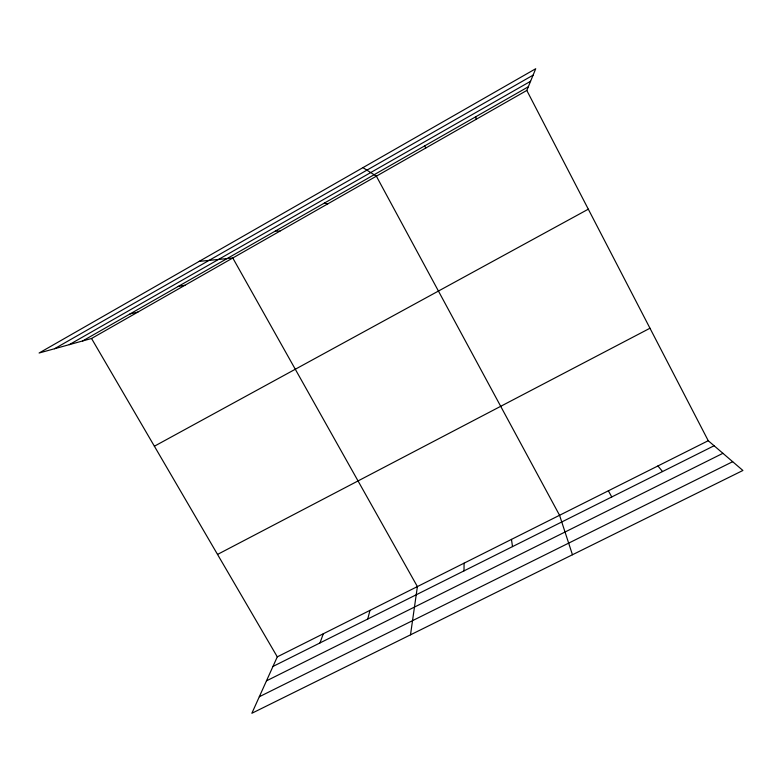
<?xml version="1.0" encoding="UTF-8"?>
<svg xmlns="http://www.w3.org/2000/svg" width="782" height="782" viewBox="0 0 782 782"><rect width="100%" height="100%" fill="white"/><g stroke="black" fill="none" stroke-linecap="round" stroke-linejoin="round"><path stroke-width="1.17" d="M464 570.88L464.088 563.167M475.867 119.47L476.072 116.586M410.501 634.828L417.393 586.588L232.792 257.992L199.166 261.383M367.736 619.041L369.994 610.351M319.985 642.931L323.298 633.772M526.804 90.448L535.719 68.728L39.1 353.014L91.533 338.489L526.804 90.448L708.238 440.716L742.9 470.471L251.863 713.272L277.287 656.851L708.238 440.716M54.515 348.743L533.08 75.16M69.285 344.657L530.567 81.289M82.638 340.952L528.309 86.792M154.386 446.219L588.308 209.185M217.533 554.428L649.979 328.235M272.957 666.459L714.103 445.75M266.467 680.858L722.91 453.316M259.311 696.742L732.675 461.693M130.037 313.924L137.896 312.077M178.179 286.466L184.972 285.244M275.332 231.061L279.917 231.14M324.335 203.125L327.775 203.867M362.946 167.631L376.377 176.175L559.56 515.279L572.453 554.751M657.926 465.955L662.53 471.546M91.533 338.489L277.287 656.851M608.376 490.803L611.749 496.951M424.685 145.892L425.731 148.042M511.467 539.404L512.503 546.608"/></g></svg>
